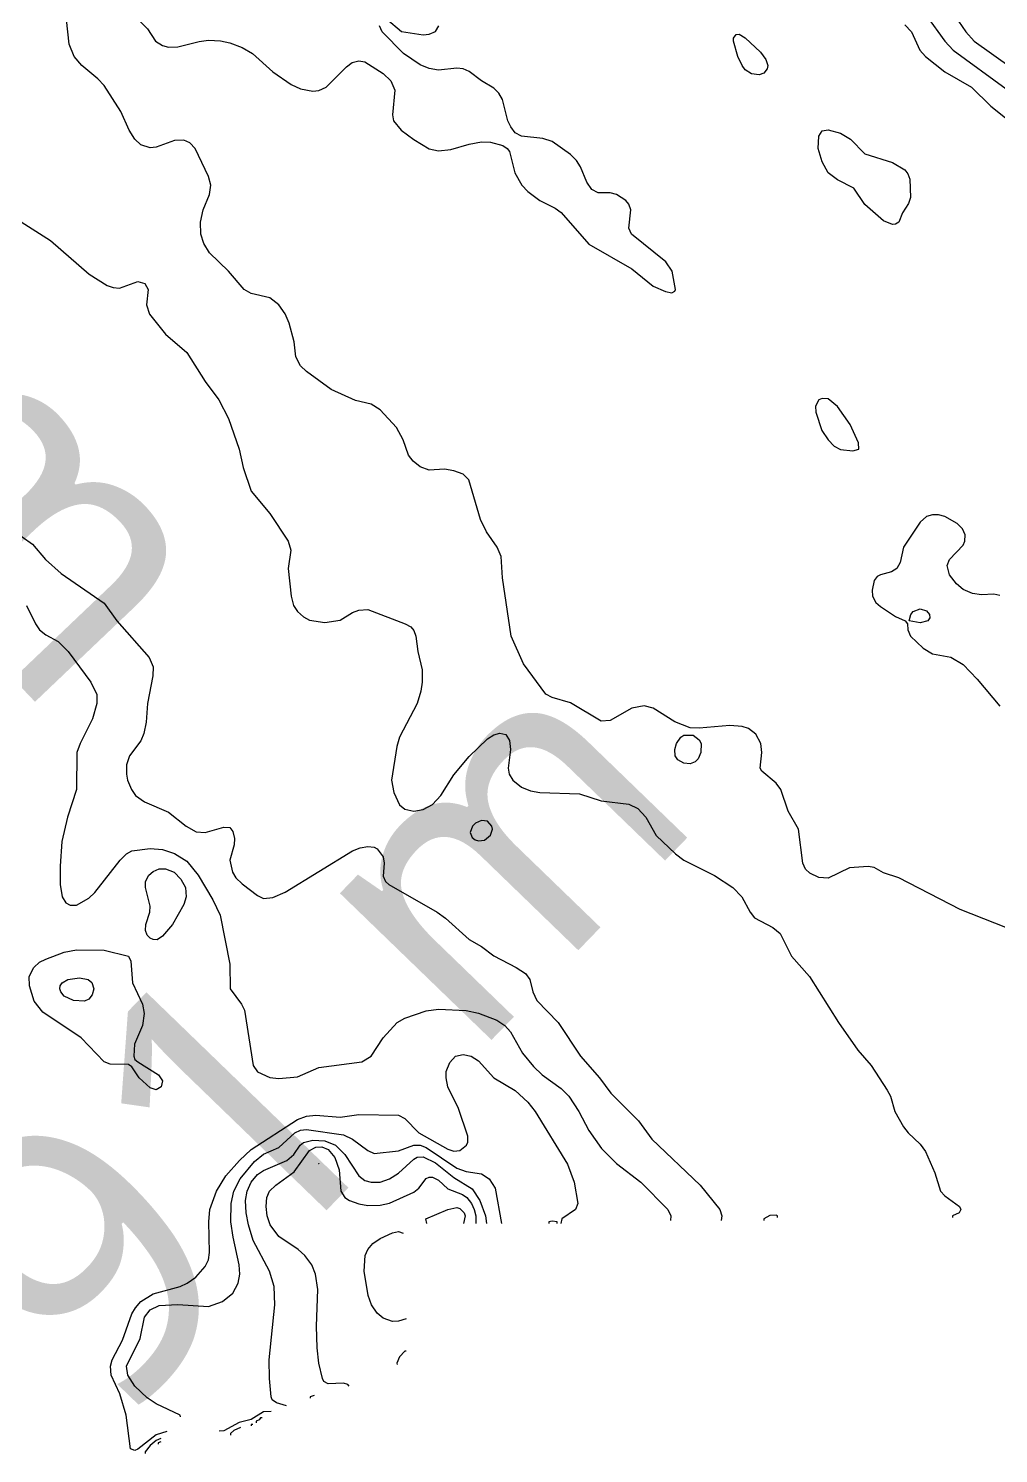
# Model space of a CAD drawing. Extents: x 474277 to 475042, y 254928 to 255625.
# Drawn here: x 474782.11 to 474806.35, y 254931.16 to 254966.79 of the extents above; entities that cross this region are included whole.
import ezdxf

# ---------------------------------------------------------------- set-up
doc = ezdxf.new("R2010")
doc.units = 0
doc.header["$MEASUREMENT"] = 0
doc.layers.add('BaseMapV2_DTM_export_MonNov09090547073261 — entities', color=1, linetype='CONTINUOUS')
doc.styles.get("Standard").update_dxf_attribs({"font": 'romans.shx'})

msp = doc.modelspace()

# ---------------------------------------------------------------- linework, layer by layer
at = {"layer": 'BaseMapV2_DTM_export_MonNov09090547073261 — entities', "color": 15, "linetype": 'Continuous', "true_color": 0xb7484b}
for points in [[(474805.165, 254967.24, 89.75), (474805.531, 254966.704, 89.75), (474805.745, 254966.474, 89.75), (474807.153, 254965.466, 89.75)], [(474806.846, 254944.188, 90.25), (474805.389, 254944.762, 90.25), (474803.856, 254945.559, 90.25), (474803.472, 254945.681, 90.25), (474803.242, 254945.813, 90.25), (474803.089, 254945.836, 90.25), (474802.629, 254945.802, 90.25), (474802.092, 254945.548, 90.25), (474801.862, 254945.566, 90.25), (474801.632, 254945.669, 90.25), (474801.528, 254945.771, 90.25), (474801.462, 254945.924, 90.25), (474801.348, 254946.768, 90.25), (474801.095, 254947.22, 90.25), (474800.912, 254947.765, 90.25), (474800.789, 254947.925, 90.25), (474800.437, 254948.225, 90.25), (474800.396, 254948.301, 90.25), (474800.432, 254948.685, 90.25), (474800.408, 254948.915, 90.25), (474800.283, 254949.145, 90.25), (474800.099, 254949.289, 90.25), (474799.945, 254949.339, 90.25), (474799.639, 254949.364, 90.25), (474798.872, 254949.299, 90.25), (474798.642, 254949.306, 90.25), (474798.258, 254949.455, 90.25), (474797.722, 254949.8, 90.25), (474797.492, 254949.853, 90.25), (474797.185, 254949.796, 90.25), (474796.648, 254949.492, 90.25), (474796.418, 254949.469, 90.25), (474795.651, 254949.932, 90.25), (474795.191, 254950.064, 90.25), (474795.038, 254950.147, 90.25), (474794.476, 254950.908, 90.25), (474794.173, 254951.598, 90.25), (474793.952, 254953.055, 90.25), (474793.917, 254953.592, 90.25), (474793.821, 254953.822, 90.25), (474793.558, 254954.205, 90.25), (474793.401, 254954.512, 90.25), (474793.11, 254955.509, 90.25), (474792.968, 254955.644, 90.25), (474792.738, 254955.728, 90.25), (474792.508, 254955.774, 90.25), (474792.124, 254955.744, 90.25), (474791.894, 254955.828, 90.25), (474791.724, 254955.969, 90.25), (474791.602, 254956.122, 90.25), (474791.468, 254956.506, 90.25), (474791.303, 254956.812, 90.25), (474790.898, 254957.254, 90.25), (474790.668, 254957.398, 90.25), (474790.284, 254957.49, 90.25), (474789.671, 254957.767, 90.25), (474789.057, 254958.212, 90.25), (474788.904, 254958.356, 90.25), (474788.788, 254958.576, 90.25), (474788.749, 254958.959, 90.25), (474788.624, 254959.419, 90.25), (474788.521, 254959.653, 90.25), (474788.367, 254959.878, 90.25), (474788.137, 254960.055, 90.25), (474787.677, 254960.163, 90.25), (474787.5, 254960.263, 90.25), (474787.107, 254960.723, 90.25), (474786.628, 254961.183, 90.25), (474786.488, 254961.413, 90.25), (474786.419, 254961.643, 90.25), (474786.407, 254961.95, 90.25), (474786.477, 254962.256, 90.25), (474786.631, 254962.64, 90.25), (474786.661, 254962.87, 90.25), (474786.604, 254963.086, 90.25), (474786.277, 254963.79, 90.25), (474786.144, 254963.933, 90.25), (474785.99, 254963.994, 90.25), (474785.76, 254963.987, 90.25), (474785.3, 254963.824, 90.25), (474785.147, 254963.806, 90.25), (474784.917, 254963.884, 90.25), (474784.763, 254964.022, 90.25), (474784.625, 254964.25, 90.25), (474784.42, 254964.71, 90.25), (474783.997, 254965.367, 90.25), (474783.843, 254965.531, 90.25), (474783.438, 254965.86, 90.25), (474783.249, 254966.09, 90.25), (474783.129, 254966.397, 90.25), (474783.055, 254967.01, 90.25)], [(474784.772, 254967.087, 90.25), (474785.08, 254966.78, 90.25), (474785.281, 254966.474, 90.25), (474785.454, 254966.36, 90.25), (474785.607, 254966.324, 90.25), (474785.837, 254966.33, 90.25), (474786.374, 254966.466, 90.25), (474786.604, 254966.495, 90.25), (474786.91, 254966.477, 90.25), (474787.14, 254966.427, 90.25), (474787.447, 254966.31, 90.25), (474787.706, 254966.167, 90.25), (474788.215, 254965.707, 90.25), (474788.674, 254965.389, 90.25), (474788.904, 254965.284, 90.25), (474789.211, 254965.223, 90.25), (474789.364, 254965.236, 90.25), (474789.546, 254965.323, 90.25), (474790.054, 254965.828, 90.25), (474790.201, 254965.937, 90.25), (474790.361, 254965.981, 90.25), (474790.514, 254965.954, 90.25), (474790.974, 254965.664, 90.25), (474791.166, 254965.477, 90.25), (474791.26, 254965.247, 90.25), (474791.205, 254964.633, 90.25), (474791.233, 254964.48, 90.25), (474791.419, 254964.25, 90.25), (474791.741, 254964.017, 90.25), (474792.124, 254963.782, 90.25), (474792.354, 254963.729, 90.25), (474792.661, 254963.76, 90.25), (474793.121, 254963.899, 90.25), (474793.428, 254963.955, 90.25), (474793.658, 254963.948, 90.25), (474793.965, 254963.861, 90.25), (474794.073, 254963.79, 90.25), (474794.126, 254963.713, 90.25), (474794.259, 254963.176, 90.25), (474794.438, 254962.87, 90.25), (474794.587, 254962.716, 90.25), (474794.885, 254962.487, 90.25), (474795.268, 254962.296, 90.25), (474795.421, 254962.188, 90.25), (474796.112, 254961.4, 90.25), (474797.185, 254960.784, 90.25), (474797.722, 254960.344, 90.25), (474798.028, 254960.213, 90.25), (474798.182, 254960.181, 90.25), (474798.258, 254960.221, 90.25), (474798.274, 254960.263, 90.25), (474798.192, 254960.723, 90.25), (474798.034, 254960.953, 90.25), (474797.175, 254961.643, 90.25), (474797.111, 254961.796, 90.25), (474797.158, 254962.256, 90.25), (474797.108, 254962.395, 90.25), (474797.036, 254962.486, 90.25), (474796.802, 254962.641, 90.25), (474796.648, 254962.676, 90.25), (474796.342, 254962.683, 90.25), (474796.188, 254962.766, 90.25), (474796.06, 254962.946, 90.25), (474795.903, 254963.33, 90.25), (474795.805, 254963.486, 90.25), (474795.651, 254963.642, 90.25), (474795.191, 254963.962, 90.25), (474794.961, 254964.036, 90.25), (474794.425, 254964.095, 90.25), (474794.271, 254964.176, 90.25), (474794.158, 254964.327, 90.25), (474794.089, 254964.48, 90.25), (474793.951, 254965.017, 90.25), (474793.862, 254965.17, 90.25), (474793.735, 254965.297, 90.25), (474793.428, 254965.483, 90.25), (474793.121, 254965.717, 90.25), (474792.97, 254965.783, 90.25), (474792.814, 254965.795, 90.25), (474792.354, 254965.745, 90.25), (474792.124, 254965.79, 90.25), (474791.894, 254965.883, 90.25), (474791.484, 254966.167, 90.25), (474790.949, 254966.704, 90.25), (474790.884, 254966.857, 90.25)], [(474791.051, 254967.026, 90.25), (474791.434, 254966.712, 90.25), (474791.971, 254966.631, 90.25), (474792.124, 254966.645, 90.25), (474792.278, 254966.716, 90.25), (474792.367, 254966.857, 90.25)], [(474804.009, 254966.884, 90.25), (474804.178, 254966.704, 90.25), (474804.387, 254966.243, 90.25), (474804.522, 254966.09, 90.25), (474805.009, 254965.707, 90.25), (474805.675, 254965.323, 90.25), (474806.156, 254964.845, 90.25), (474806.77, 254964.353, 90.25)], [(474804.546, 254967.103, 90), (474805.007, 254966.474, 90), (474805.215, 254966.243, 90), (474806.539, 254965.277, 90)], [(474800.37, 254965.63, 90.5), (474800.175, 254965.653, 90.5), (474800.022, 254965.758, 90.5), (474799.94, 254965.86, 90.5), (474799.834, 254966.09, 90.5), (474799.726, 254966.474, 90.5), (474799.727, 254966.55, 90.5), (474799.792, 254966.642, 90.5), (474799.869, 254966.643, 90.5), (474800.022, 254966.552, 90.5), (474800.405, 254966.193, 90.5), (474800.537, 254966.013, 90.5), (474800.581, 254965.86, 90.5), (474800.572, 254965.783, 90.5), (474800.482, 254965.673, 90.5), (474800.37, 254965.63, 90.5)], [(474803.856, 254961.95, 90.5), (474803.779, 254961.893, 90.5), (474803.702, 254961.888, 90.5), (474803.472, 254961.978, 90.5), (474803.012, 254962.391, 90.5), (474802.733, 254962.793, 90.5), (474802.322, 254963.001, 90.5), (474802.092, 254963.182, 90.5), (474801.939, 254963.456, 90.5), (474801.846, 254963.79, 90.5), (474801.859, 254964.097, 90.5), (474801.939, 254964.233, 90.5), (474802.092, 254964.251, 90.5), (474802.399, 254964.173, 90.5), (474802.648, 254964.02, 90.5), (474803.012, 254963.657, 90.5), (474803.702, 254963.436, 90.5), (474804.01, 254963.253, 90.5), (474804.086, 254963.154, 90.5), (474804.13, 254963.023, 90.5), (474804.153, 254962.563, 90.5), (474804.101, 254962.41, 90.5), (474803.949, 254962.18, 90.5), (474803.856, 254961.95, 90.5)], [(474781.926, 254961.952, 90.25), (474782.658, 254961.49, 90.25), (474783.628, 254960.646, 90.25), (474784.073, 254960.366, 90.25), (474784.227, 254960.312, 90.25), (474784.38, 254960.3, 90.25), (474784.84, 254960.466, 90.25), (474785.015, 254960.416, 90.25), (474785.102, 254960.263, 90.25), (474785.058, 254959.879, 90.25), (474785.129, 254959.649, 90.25), (474785.53, 254959.144, 90.25), (474786.067, 254958.687, 90.25), (474786.524, 254957.962, 90.25), (474786.863, 254957.502, 90.25), (474787.108, 254957.042, 90.25), (474787.37, 254956.276, 90.25), (474787.475, 254955.816, 90.25), (474787.677, 254955.226, 90.25), (474788.141, 254954.665, 90.25), (474788.597, 254953.975, 90.25), (474788.663, 254953.745, 90.25), (474788.595, 254953.285, 90.25), (474788.669, 254952.595, 90.25), (474788.734, 254952.365, 90.25), (474788.827, 254952.215, 90.25), (474788.981, 254952.078, 90.25), (474789.134, 254951.998, 90.25), (474789.517, 254951.935, 90.25), (474789.901, 254951.998, 90.25), (474790.207, 254952.186, 90.25), (474790.361, 254952.246, 90.25), (474790.591, 254952.26, 90.25), (474791.522, 254951.905, 90.25), (474791.66, 254951.828, 90.25), (474791.741, 254951.739, 90.25), (474791.79, 254951.598, 90.25), (474791.836, 254951.215, 90.25), (474791.944, 254950.755, 90.25), (474791.95, 254950.448, 90.25), (474791.917, 254950.218, 90.25), (474791.818, 254949.917, 90.25), (474791.384, 254949.068, 90.25), (474791.311, 254948.838, 90.25), (474791.179, 254947.995, 90.25), (474791.242, 254947.688, 90.25), (474791.381, 254947.381, 90.25), (474791.511, 254947.269, 90.25), (474791.741, 254947.22, 90.25), (474791.971, 254947.261, 90.25), (474792.201, 254947.389, 90.25), (474792.416, 254947.611, 90.25), (474792.738, 254948.129, 90.25), (474793.121, 254948.588, 90.25), (474793.581, 254949.027, 90.25), (474793.735, 254949.13, 90.25), (474793.888, 254949.175, 90.25), (474794.041, 254949.137, 90.25), (474794.129, 254948.991, 90.25), (474794.152, 254948.761, 90.25), (474794.094, 254948.301, 90.25), (474794.12, 254948.148, 90.25), (474794.208, 254947.995, 90.25), (474794.425, 254947.82, 90.25), (474794.655, 254947.734, 90.25), (474794.885, 254947.692, 90.25), (474795.881, 254947.654, 90.25), (474796.418, 254947.48, 90.25), (474797.108, 254947.396, 90.25), (474797.338, 254947.292, 90.25), (474797.534, 254947.074, 90.25), (474797.798, 254946.614, 90.25), (474798.274, 254946.154, 90.25), (474798.488, 254946, 90.25), (474799.255, 254945.614, 90.25), (474799.71, 254945.311, 90.25), (474799.939, 254945.081, 90.25), (474800.145, 254944.697, 90.25), (474800.252, 254944.557, 90.25), (474800.712, 254944.313, 90.25), (474800.894, 254944.161, 90.25), (474801.172, 254943.597, 90.25), (474801.622, 254943.087, 90.25), (474802.352, 254941.937, 90.25), (474802.835, 254941.247, 90.25), (474803.165, 254940.864, 90.25), (474803.568, 254940.25, 90.25), (474803.654, 254940.097, 90.25), (474803.759, 254939.714, 90.25), (474803.972, 254939.33, 90.25), (474804.091, 254939.177, 90.25), (474804.393, 254938.898, 90.25), (474804.524, 254938.717, 90.25), (474804.758, 254938.18, 90.25), (474804.903, 254937.72, 90.25), (474805.006, 254937.606, 90.25), (474805.372, 254937.337, 90.25), (474805.409, 254937.26, 90.25), (474805.366, 254937.183, 90.25), (474805.196, 254937.107, 90.25), (474805.196, 254937.068, 90.25)], [(474802.859, 254956.268, 90.25), (474802.847, 254956.429, 90.25), (474802.643, 254956.889, 90.25), (474802.322, 254957.338, 90.25), (474802.092, 254957.53, 90.25), (474801.939, 254957.538, 90.25), (474801.859, 254957.502, 90.25), (474801.775, 254957.349, 90.25), (474801.785, 254957.196, 90.25), (474801.934, 254956.736, 90.25), (474802.092, 254956.506, 90.25), (474802.246, 254956.343, 90.25), (474802.399, 254956.26, 90.25), (474802.706, 254956.231, 90.25), (474802.859, 254956.268, 90.25)], [(474806.386, 254952.611, 90.25), (474806.233, 254952.647, 90.25), (474805.926, 254952.634, 90.25), (474805.696, 254952.665, 90.25), (474805.466, 254952.766, 90.25), (474805.299, 254952.902, 90.25), (474805.124, 254953.132, 90.25), (474805.066, 254953.362, 90.25), (474805.123, 254953.515, 90.25), (474805.466, 254953.876, 90.25), (474805.51, 254953.975, 90.25), (474805.517, 254954.129, 90.25), (474805.446, 254954.282, 90.25), (474805.313, 254954.413, 90.25), (474805.011, 254954.589, 90.25), (474804.853, 254954.633, 90.25), (474804.699, 254954.631, 90.25), (474804.552, 254954.589, 90.25), (474804.393, 254954.446, 90.25), (474803.971, 254953.822, 90.25), (474803.89, 254953.439, 90.25), (474803.806, 254953.285, 90.25), (474803.679, 254953.209, 90.25), (474803.396, 254953.13, 90.25), (474803.319, 254953.086, 90.25), (474803.242, 254952.987, 90.25), (474803.189, 254952.748, 90.25), (474803.202, 254952.595, 90.25), (474803.284, 254952.442, 90.25), (474803.396, 254952.339, 90.25), (474803.779, 254952.085, 90.25), (474804.015, 254951.982, 90.25), (474804.076, 254951.905, 90.25), (474804.08, 254951.752, 90.25), (474804.147, 254951.598, 90.25), (474804.469, 254951.299, 90.25), (474804.699, 254951.157, 90.25), (474805.159, 254951.068, 90.25), (474805.466, 254950.888, 90.25), (474805.818, 254950.525, 90.25), (474806.386, 254949.848, 90.25)], [(474781.696, 254954.264, 90.5), (474782.209, 254953.899, 90.5), (474782.532, 254953.515, 90.5), (474782.923, 254953.162, 90.5), (474783.997, 254952.424, 90.5), (474784.319, 254951.982, 90.5), (474785.126, 254951.062, 90.5), (474785.221, 254950.832, 90.5), (474785.219, 254950.602, 90.5), (474785.084, 254949.911, 90.5), (474785.048, 254949.451, 90.5), (474784.993, 254949.165, 90.5), (474784.917, 254948.982, 90.5), (474784.629, 254948.608, 90.5), (474784.56, 254948.378, 90.5), (474784.554, 254948.148, 90.5), (474784.583, 254947.995, 90.5), (474784.679, 254947.765, 90.5), (474784.784, 254947.611, 90.5), (474785.004, 254947.458, 90.5), (474785.607, 254947.196, 90.5), (474786.05, 254946.844, 90.5), (474786.297, 254946.705, 90.5), (474786.527, 254946.688, 90.5), (474786.987, 254946.824, 90.5), (474787.14, 254946.812, 90.5), (474787.217, 254946.711, 90.5), (474787.253, 254946.538, 90.5), (474787.252, 254946.384, 90.5), (474787.141, 254946.001, 90.5), (474787.207, 254945.694, 90.5), (474787.294, 254945.555, 90.5), (474787.447, 254945.407, 90.5), (474787.83, 254945.111, 90.5), (474787.984, 254945.039, 90.5), (474788.214, 254945.063, 90.5), (474788.521, 254945.197, 90.5), (474790.207, 254946.231, 90.5), (474790.401, 254946.308, 90.5), (474790.591, 254946.34, 90.5), (474790.744, 254946.32, 90.5), (474790.821, 254946.281, 90.5), (474790.97, 254946.078, 90.5), (474790.997, 254945.924, 90.5), (474790.974, 254945.595, 90.5), (474791.033, 254945.464, 90.5), (474791.113, 254945.388, 90.5), (474792.318, 254944.697, 90.5), (474792.529, 254944.544, 90.5), (474793.121, 254944.011, 90.5), (474793.428, 254943.837, 90.5), (474793.735, 254943.603, 90.5), (474794.299, 254943.317, 90.5), (474794.532, 254943.164, 90.5), (474794.64, 254943.011, 90.5), (474794.709, 254942.704, 90.5), (474794.808, 254942.49, 90.5), (474795.346, 254941.937, 90.5), (474795.901, 254941.094, 90.5), (474796.374, 254940.557, 90.5), (474796.663, 254940.174, 90.5), (474797.355, 254939.483, 90.5), (474797.682, 254939.023, 90.5), (474798.894, 254937.873, 90.5), (474799.385, 254937.26, 90.5), (474799.439, 254937.107, 90.5), (474799.415, 254936.992, 90.5)], [(474782.058, 254952.365, 90.75), (474782.281, 254951.905, 90.75), (474782.386, 254951.752, 90.75), (474782.54, 254951.63, 90.75), (474782.847, 254951.461, 90.75), (474783.102, 254951.215, 90.75), (474783.665, 254950.448, 90.75), (474783.816, 254950.141, 90.75), (474783.816, 254949.911, 90.75), (474783.707, 254949.528, 90.75), (474783.396, 254948.915, 90.75), (474783.317, 254948.685, 90.75), (474783.306, 254947.765, 90.75), (474783.082, 254947.074, 90.75), (474782.944, 254946.461, 90.75), (474782.897, 254945.848, 90.75), (474782.901, 254945.388, 90.75), (474782.951, 254945.081, 90.75), (474783.042, 254944.928, 90.75), (474783.153, 254944.87, 90.75), (474783.307, 254944.876, 90.75), (474783.613, 254945.044, 90.75), (474783.767, 254945.189, 90.75), (474784.398, 254946.001, 90.75), (474784.554, 254946.154, 90.75), (474784.687, 254946.233, 90.75), (474785.147, 254946.291, 90.75), (474785.454, 254946.266, 90.75), (474785.76, 254946.166, 90.75), (474786.067, 254945.969, 90.75), (474786.35, 254945.618, 90.75), (474786.716, 254945.004, 90.75), (474786.899, 254944.621, 90.75), (474787.143, 254943.394, 90.75), (474787.146, 254942.781, 90.75), (474787.435, 254942.397, 90.75), (474787.507, 254942.244, 90.75), (474787.722, 254940.864, 90.75), (474787.83, 254940.703, 90.75), (474788.137, 254940.562, 90.75), (474788.367, 254940.541, 90.75), (474788.827, 254940.583, 90.75), (474789.364, 254940.813, 90.75), (474790.437, 254940.953, 90.75), (474790.671, 254941.094, 90.75), (474790.974, 254941.554, 90.75), (474791.32, 254941.937, 90.75), (474791.511, 254942.045, 90.75), (474792.048, 254942.233, 90.75), (474792.354, 254942.269, 90.75), (474793.044, 254942.242, 90.75), (474793.351, 254942.174, 90.75), (474793.811, 254941.994, 90.75), (474794.014, 254941.86, 90.75), (474794.157, 254941.707, 90.75), (474794.454, 254941.17, 90.75), (474794.731, 254940.836, 90.75), (474794.949, 254940.634, 90.75), (474795.421, 254940.287, 90.75), (474795.613, 254940.097, 90.75), (474795.861, 254939.714, 90.75), (474796.112, 254939.237, 90.75), (474796.424, 254938.793, 90.75), (474796.802, 254938.412, 90.75), (474797.413, 254937.95, 90.75), (474798.088, 254937.26, 90.75), (474798.161, 254937.107, 90.75), (474798.153, 254936.992, 90.75)], [(474804.583, 254951.982, 90.25), (474804.393, 254951.927, 90.25), (474804.113, 254951.982, 90.25), (474804.159, 254952.135, 90.25), (474804.216, 254952.212, 90.25), (474804.393, 254952.278, 90.25), (474804.546, 254952.228, 90.25), (474804.623, 254952.141, 90.25), (474804.632, 254952.058, 90.25), (474804.583, 254951.982, 90.25)], [(474798.768, 254948.455, 90.25), (474798.642, 254948.402, 90.25), (474798.488, 254948.418, 90.25), (474798.335, 254948.504, 90.25), (474798.268, 254948.608, 90.25), (474798.258, 254948.761, 90.25), (474798.302, 254948.915, 90.25), (474798.412, 254949.071, 90.25), (474798.488, 254949.123, 90.25), (474798.719, 254949.121, 90.25), (474798.872, 254949.009, 90.25), (474798.917, 254948.915, 90.25), (474798.907, 254948.685, 90.25), (474798.84, 254948.531, 90.25), (474798.768, 254948.455, 90.25)], [(474793.505, 254946.497, 90.25), (474793.658, 254946.626, 90.25), (474793.702, 254946.768, 90.25), (474793.691, 254946.844, 90.25), (474793.581, 254946.969, 90.25), (474793.428, 254946.991, 90.25), (474793.275, 254946.921, 90.25), (474793.202, 254946.844, 90.25), (474793.147, 254946.691, 90.25), (474793.198, 254946.56, 90.25), (474793.274, 254946.502, 90.25), (474793.351, 254946.477, 90.25), (474793.505, 254946.497, 90.25)], [(474785.321, 254944.007, 91), (474785.223, 254944.011, 91), (474785.147, 254944.05, 91), (474785.07, 254944.126, 91), (474785.029, 254944.237, 91), (474785.04, 254944.391, 91), (474785.137, 254944.697, 91), (474785.153, 254944.851, 91), (474785.036, 254945.311, 91), (474785.036, 254945.464, 91), (474785.112, 254945.618, 91), (474785.223, 254945.713, 91), (474785.377, 254945.777, 91), (474785.53, 254945.783, 91), (474785.748, 254945.694, 91), (474785.914, 254945.524, 91), (474786.032, 254945.311, 91), (474786.046, 254945.081, 91), (474785.99, 254944.885, 91), (474785.706, 254944.391, 91), (474785.454, 254944.093, 91), (474785.321, 254944.007, 91)], [(474785.425, 254940.327, 91), (474785.3, 254940.253, 91), (474785.147, 254940.305, 91), (474784.87, 254940.557, 91), (474784.687, 254940.83, 91), (474784.61, 254940.888, 91), (474784.15, 254940.896, 91), (474783.997, 254940.959, 91), (474783.427, 254941.554, 91), (474782.463, 254942.195, 91), (474782.253, 254942.474, 91), (474782.131, 254942.857, 91), (474782.124, 254943.087, 91), (474782.242, 254943.317, 91), (474782.386, 254943.445, 91), (474782.54, 254943.525, 91), (474783, 254943.697, 91), (474783.307, 254943.756, 91), (474783.997, 254943.748, 91), (474784.61, 254943.596, 91), (474784.67, 254943.471, 91), (474784.707, 254942.934, 91), (474784.954, 254942.397, 91), (474785.002, 254942.167, 91), (474784.954, 254941.86, 91), (474784.759, 254941.4, 91), (474784.739, 254941.094, 91), (474784.77, 254941.017, 91), (474784.84, 254940.955, 91), (474785.361, 254940.634, 91), (474785.454, 254940.48, 91), (474785.425, 254940.327, 91)], [(474783.505, 254942.474, 91.25), (474783.23, 254942.493, 91.25), (474783, 254942.601, 91.25), (474782.913, 254942.704, 91.25), (474782.89, 254942.781, 91.25), (474782.898, 254942.857, 91.25), (474782.95, 254942.934, 91.25), (474783.091, 254943.011, 91.25), (474783.383, 254943.052, 91.25), (474783.597, 254943.011, 91.25), (474783.69, 254942.943, 91.25), (474783.743, 254942.781, 91.25), (474783.702, 254942.627, 91.25), (474783.613, 254942.519, 91.25), (474783.505, 254942.474, 91.25)], [(474785.569, 254931.716, 91), (474785.3, 254931.627, 91), (474784.84, 254931.27, 91), (474784.763, 254931.236, 91), (474784.659, 254931.279, 91), (474784.546, 254932.123, 91), (474784.39, 254932.659, 91), (474784.178, 254933.119, 91), (474784.161, 254933.349, 91), (474784.202, 254933.503, 91), (474784.457, 254933.995, 91), (474784.692, 254934.653, 91), (474784.779, 254934.806, 91), (474784.915, 254934.96, 91), (474785.223, 254935.159, 91), (474785.901, 254935.343, 91), (474786.074, 254935.42, 91), (474786.287, 254935.573, 91), (474786.527, 254935.84, 91), (474786.604, 254936.009, 91), (474786.633, 254936.186, 91), (474786.618, 254936.953, 91), (474786.642, 254937.26, 91), (474786.804, 254937.72, 91), (474787.044, 254938.103, 91), (474787.383, 254938.487, 91), (474787.677, 254938.764, 91), (474788.827, 254939.516, 91), (474789.057, 254939.599, 91), (474789.287, 254939.626, 91), (474789.901, 254939.57, 91), (474790.361, 254939.638, 91), (474791.358, 254939.624, 91), (474791.511, 254939.538, 91), (474791.863, 254939.177, 91), (474792.584, 254938.769, 91), (474792.738, 254938.719, 91), (474792.891, 254938.736, 91), (474793.055, 254938.87, 91), (474793.086, 254938.947, 91), (474793.09, 254939.1, 91), (474792.856, 254939.79, 91), (474792.587, 254940.327, 91), (474792.544, 254940.557, 91), (474792.549, 254940.71, 91), (474792.634, 254940.94, 91), (474792.782, 254941.094, 91), (474792.968, 254941.142, 91), (474793.173, 254941.094, 91), (474793.351, 254940.977, 91), (474793.735, 254940.558, 91), (474794.271, 254940.235, 91), (474794.589, 254939.944, 91), (474794.769, 254939.714, 91), (474795.575, 254938.4, 91), (474795.741, 254937.95, 91), (474795.839, 254937.413, 91), (474795.778, 254937.26, 91), (474795.437, 254937.03, 91), (474795.415, 254936.915, 91)], [(474785.907, 254932.084, 91.25), (474785.896, 254932.123, 91.25), (474785.3, 254932.406, 91.25), (474785.07, 254932.553, 91.25), (474784.763, 254932.847, 91.25), (474784.588, 254933.119, 91.25), (474784.555, 254933.349, 91.25), (474784.897, 254934.039, 91.25), (474785.008, 254934.576, 91.25), (474785.147, 254934.754, 91.25), (474785.377, 254934.862, 91.25), (474785.837, 254934.893, 91.25), (474786.604, 254934.839, 91.25), (474786.957, 254934.96, 91.25), (474787.217, 254935.173, 91.25), (474787.351, 254935.42, 91.25), (474787.39, 254935.65, 91.25), (474787.372, 254935.88, 91.25), (474787.22, 254936.57, 91.25), (474787.169, 254936.953, 91.25), (474787.173, 254937.413, 91.25), (474787.236, 254937.72, 91.25), (474787.395, 254938.027, 91.25), (474787.754, 254938.462, 91.25), (474787.984, 254938.647, 91.25), (474788.367, 254938.817, 91.25), (474788.761, 254939.177, 91.25), (474788.904, 254939.247, 91.25), (474789.057, 254939.262, 91.25), (474789.977, 254939.133, 91.25), (474790.203, 254939.023, 91.25), (474790.591, 254938.738, 91.25), (474790.744, 254938.662, 91.25), (474791.358, 254938.73, 91.25), (474791.741, 254938.874, 91.25), (474791.894, 254938.869, 91.25), (474792.048, 254938.813, 91.25), (474792.814, 254938.299, 91.25), (474793.044, 254938.216, 91.25), (474793.428, 254938.153, 91.25), (474793.62, 254938.027, 91.25), (474793.77, 254937.797, 91.25), (474793.93, 254936.915, 91.25)], [(474788.559, 254932.353, 91.5), (474788.302, 254932.429, 91.5), (474788.2, 254932.506, 91.5), (474788.175, 254932.583, 91.5), (474788.128, 254933.043, 91.5), (474788.122, 254933.503, 91.5), (474788.262, 254934.883, 91.5), (474788.25, 254935.343, 91.5), (474788.13, 254935.726, 91.5), (474787.725, 254936.493, 91.5), (474787.605, 254936.877, 91.5), (474787.551, 254937.183, 91.5), (474787.535, 254937.49, 91.5), (474787.572, 254937.72, 91.5), (474787.674, 254937.95, 91.5), (474787.83, 254938.138, 91.5), (474787.984, 254938.238, 91.5), (474788.561, 254938.487, 91.5), (474788.74, 254938.64, 91.5), (474788.898, 254938.87, 91.5), (474788.981, 254938.938, 91.5), (474789.211, 254938.997, 91.5), (474789.517, 254938.982, 91.5), (474789.778, 254938.87, 91.5), (474790.014, 254938.64, 91.5), (474790.361, 254938.104, 91.5), (474790.514, 254937.992, 91.5), (474790.668, 254937.945, 91.5), (474790.898, 254937.95, 91.5), (474791.128, 254938.028, 91.5), (474791.358, 254938.172, 91.5), (474791.741, 254938.526, 91.5), (474791.818, 254938.571, 91.5), (474791.971, 254938.582, 91.5), (474792.278, 254938.434, 91.5), (474792.738, 254938.065, 91.5), (474793.198, 254937.782, 91.5), (474793.385, 254937.49, 91.5), (474793.526, 254937.107, 91.5), (474793.553, 254936.915, 91.5)], [(474790.12, 254932.851, 91.75), (474790.092, 254932.887, 91.75), (474789.977, 254932.922, 91.75), (474789.594, 254932.906, 91.75), (474789.49, 254932.966, 91.75), (474789.455, 254933.043, 91.75), (474789.364, 254933.423, 91.75), (474789.319, 254933.809, 91.75), (474789.305, 254934.346, 91.75), (474789.335, 254935.266, 91.75), (474789.284, 254935.65, 91.75), (474789.186, 254935.88, 91.75), (474789.014, 254936.11, 91.75), (474788.845, 254936.263, 91.75), (474788.367, 254936.591, 91.75), (474788.147, 254936.877, 91.75), (474788.069, 254937.107, 91.75), (474788.048, 254937.337, 91.75), (474788.068, 254937.567, 91.75), (474788.132, 254937.72, 91.75), (474788.291, 254937.873, 91.75), (474788.751, 254938.208, 91.75), (474789.134, 254938.743, 91.75), (474789.287, 254938.82, 91.75), (474789.441, 254938.828, 91.75), (474789.594, 254938.767, 91.75), (474789.766, 254938.563, 91.75), (474789.871, 254938.257, 91.75), (474789.914, 254937.72, 91.75), (474790.016, 254937.567, 91.75), (474790.131, 254937.486, 91.75), (474790.361, 254937.405, 91.75), (474790.591, 254937.368, 91.75), (474790.898, 254937.373, 91.75), (474791.128, 254937.422, 91.75), (474791.741, 254937.698, 91.75), (474791.867, 254937.797, 91.75), (474792.048, 254938.036, 91.75), (474792.124, 254938.076, 91.75), (474792.201, 254938.072, 91.75), (474792.354, 254937.996, 91.75), (474792.584, 254937.781, 91.75), (474792.955, 254937.643, 91.75), (474793.064, 254937.567, 91.75), (474793.178, 254937.413, 91.75), (474793.244, 254937.26, 91.75), (474793.288, 254937.107, 91.75), (474793.291, 254936.915, 91.75)], [(474789.368, 254938.41, 92), (474789.364, 254938.405, 92), (474789.358, 254938.41, 92), (474789.364, 254938.417, 92), (474789.368, 254938.41, 92)], [(474792.061, 254936.915, 92), (474792.04, 254937.03, 92), (474792.584, 254937.266, 92), (474792.814, 254937.316, 92), (474792.891, 254937.293, 92), (474792.994, 254937.183, 92), (474793.018, 254937.107, 92), (474792.982, 254936.915, 92)], [(474795.316, 254936.915, 91), (474795.316, 254936.953, 91), (474795.191, 254936.973, 91), (474795.113, 254936.953, 91), (474795.113, 254936.915, 91)], [(474800.827, 254937.068, 90.25), (474800.827, 254937.107, 90.25), (474800.789, 254937.119, 90.25), (474800.635, 254937.115, 90.25), (474800.484, 254937.03, 90.25), (474800.484, 254936.992, 90.25)], [(474791.549, 254934.528, 92), (474791.358, 254934.472, 92), (474791.204, 254934.468, 92), (474790.974, 254934.547, 92), (474790.821, 254934.674, 92), (474790.683, 254934.883, 92), (474790.594, 254935.113, 92), (474790.497, 254935.726, 92), (474790.526, 254936.11, 92), (474790.587, 254936.263, 92), (474790.714, 254936.416, 92), (474790.898, 254936.538, 92), (474791.204, 254936.681, 92), (474791.358, 254936.71, 92), (474791.473, 254936.675, 92)], [(474791.549, 254933.719, 91.75), (474791.511, 254933.719, 91.75), (474791.376, 254933.579, 91.75), (474791.31, 254933.426, 91.75), (474791.319, 254933.386, 91.75)], [(474789.249, 254932.611, 91.5), (474789.147, 254932.583, 91.5), (474789.147, 254932.544, 91.5)], [(474788.176, 254932.216, 91.25), (474787.984, 254932.203, 91.25), (474787.677, 254932.017, 91.25), (474787.37, 254931.937, 91.25), (474786.987, 254931.734, 91.25), (474786.872, 254931.72, 91.25)], [(474787.715, 254931.893, 91), (474787.677, 254931.893, 91), (474787.677, 254931.854, 91)], [(474787.869, 254932.004, 91), (474787.796, 254931.969, 91), (474787.796, 254931.931, 91)], [(474787.945, 254932.058, 91), (474787.907, 254932.058, 91), (474787.876, 254932.008, 91)], [(474785.415, 254931.541, 90.75), (474785.3, 254931.493, 90.75), (474785.147, 254931.362, 90.75), (474785.026, 254931.202, 90.75), (474785.026, 254931.164, 90.75)], [(474787.409, 254931.813, 91), (474787.244, 254931.739, 91), (474787.155, 254931.663, 91), (474787.155, 254931.624, 91)], [(474785.415, 254931.453, 90.5), (474785.345, 254931.432, 90.5), (474785.345, 254931.394, 90.5)]]:
    msp.add_polyline3d(points, dxfattribs=at)

# ---------------------------------------------------------------- texts
at = {"layer": 'BaseMapV2_DTM_export_MonNov09090547073261 — entities', "color": 250, "true_color": 0x323232, "char_height": 0.2, "width": 17.61571, "attachment_point": 7}
for insert, rotation in [((474767.951, 254964.841), 313.6195), ((474784.278, 254931.647), 45.9415)]:
    msp.add_mtext('\\fOpen Sans|i0|b0;\\H7.02279;91\\~m', dxfattribs=dict(at, insert=insert, rotation=rotation))

doc.saveas('drawing.dxf')
